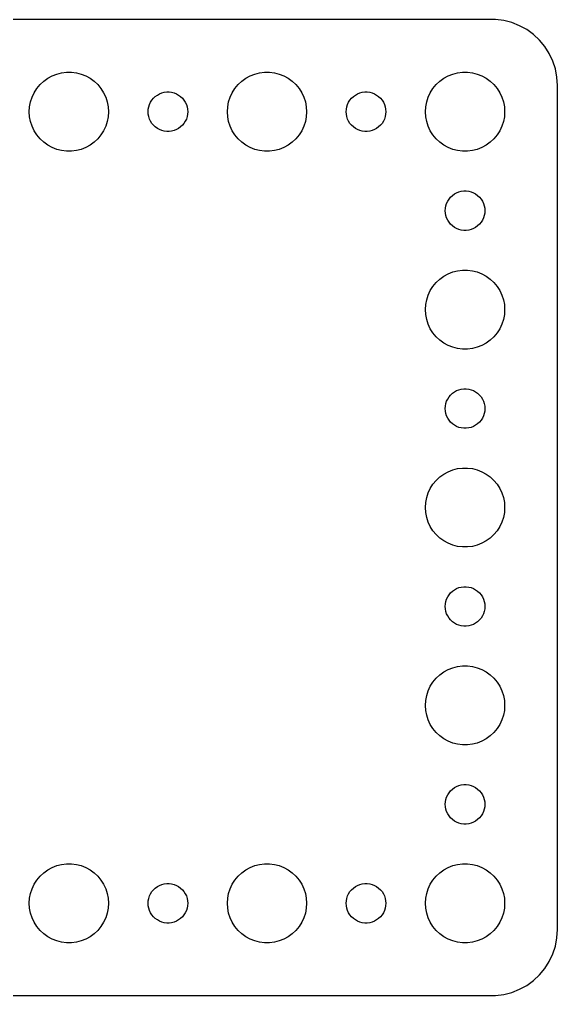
# Model space of a CAD drawing. Header units: metres. Extents: x -37 to 37, y 215 to 541.
# Drawn here: x -3.7 to 37, y 467 to 541 of the extents above; entities that cross this region are included whole.
import ezdxf

# ---------------------------------------------------------------- set-up
doc = ezdxf.new("R2010")
doc.units = ezdxf.units.M

msp = doc.modelspace()

# ---------------------------------------------------------------- linework, layer by layer
for p, q in [((32.3139, 540.99), (-32.3139, 540.99)), ((32.9369, 540.911), (32.3139, 540.99)), ((33.5451, 540.755), (32.9369, 540.911)), ((34.1289, 540.524), (33.5451, 540.755)), ((34.6791, 540.222), (34.1289, 540.524)), ((35.1871, 539.853), (34.6791, 540.222)), ((35.6448, 539.423), (35.1871, 539.853)), ((36.0451, 538.939), (35.6448, 539.423)), ((36.3815, 538.409), (36.0451, 538.939)), ((36.6489, 537.841), (36.3815, 538.409)), ((36.8429, 537.243), (36.6489, 537.841)), ((36.9606, 536.627), (36.8429, 537.243)), ((-1.91226, 536.312), (-1.60747, 536.533)), ((-1.60747, 536.533), (-1.27733, 536.714)), ((-1.27733, 536.714), (-0.92705, 536.853)), ((-0.92705, 536.853), (-0.56213, 536.947)), ((-0.56213, 536.947), (-0.18837, 536.994)), ((-0.18837, 536.994), (0.18837, 536.994)), ((0.18837, 536.994), (0.56213, 536.947)), ((0.56213, 536.947), (0.92705, 536.853)), ((0.92705, 536.853), (1.27733, 536.714)), ((1.27733, 536.714), (1.60747, 536.533)), ((1.60747, 536.533), (1.91226, 536.312)), ((13.0877, 536.312), (13.3925, 536.533)), ((13.3925, 536.533), (13.7227, 536.714)), ((13.7227, 536.714), (14.0729, 536.853)), ((14.0729, 536.853), (14.4379, 536.947)), ((14.4379, 536.947), (14.8116, 536.994)), ((14.8116, 536.994), (15.1884, 536.994)), ((15.1884, 536.994), (15.5621, 536.947)), ((15.5621, 536.947), (15.927, 536.853)), ((15.927, 536.853), (16.2773, 536.714)), ((16.2773, 536.714), (16.6075, 536.533)), ((16.6075, 536.533), (16.9123, 536.312)), ((28.0877, 536.312), (28.3925, 536.533)), ((28.3925, 536.533), (28.7227, 536.714)), ((28.7227, 536.714), (29.0729, 536.853)), ((29.0729, 536.853), (29.4379, 536.947)), ((29.4379, 536.947), (29.8116, 536.994)), ((29.8116, 536.994), (30.1884, 536.994)), ((30.1884, 536.994), (30.5621, 536.947)), ((30.5621, 536.947), (30.927, 536.853)), ((30.927, 536.853), (31.2773, 536.714)), ((31.2773, 536.714), (31.6075, 536.533)), ((31.6075, 536.533), (31.9123, 536.312)), ((37, 536), (36.9606, 536.627)), ((-2.62891, 535.445), (-2.42705, 535.763)), ((-2.42705, 535.763), (-2.1869, 536.054)), ((-2.1869, 536.054), (-1.91226, 536.312)), ((1.91226, 536.312), (2.1869, 536.054)), ((2.1869, 536.054), (2.42705, 535.763)), ((2.42705, 535.763), (2.62891, 535.445)), ((12.3711, 535.445), (12.5729, 535.763)), ((12.5729, 535.763), (12.8131, 536.054)), ((12.8131, 536.054), (13.0877, 536.312)), ((16.9123, 536.312), (17.1869, 536.054)), ((17.1869, 536.054), (17.427, 535.763)), ((17.427, 535.763), (17.6289, 535.445)), ((27.3711, 535.445), (27.5729, 535.763)), ((27.5729, 535.763), (27.8131, 536.054)), ((27.8131, 536.054), (28.0877, 536.312)), ((31.9123, 536.312), (32.1869, 536.054)), ((32.1869, 536.054), (32.427, 535.763)), ((32.427, 535.763), (32.6289, 535.445)), ((37, 472), (37, 536)), ((-2.90575, 534.746), (-2.78932, 535.104)), ((-2.78932, 535.104), (-2.62891, 535.445)), ((2.62891, 535.445), (2.78932, 535.104)), ((2.78932, 535.104), (2.90575, 534.746)), ((6.18553, 534.723), (6.28647, 534.882)), ((6.28647, 534.882), (6.40654, 535.027)), ((6.40654, 535.027), (6.54385, 535.156)), ((6.54385, 535.156), (6.69626, 535.266)), ((6.69626, 535.266), (6.86133, 535.357)), ((6.86133, 535.357), (7.03647, 535.427)), ((7.03647, 535.427), (7.21892, 535.473)), ((7.21892, 535.473), (7.40581, 535.497)), ((7.40581, 535.497), (7.59418, 535.497)), ((7.59418, 535.497), (7.78107, 535.473)), ((7.78107, 535.473), (7.96352, 535.427)), ((7.96352, 535.427), (8.13866, 535.357)), ((8.13866, 535.357), (8.30373, 535.266)), ((8.30373, 535.266), (8.45613, 535.156)), ((8.45613, 535.156), (8.59344, 535.027)), ((8.59344, 535.027), (8.71352, 534.882)), ((8.71352, 534.882), (8.81445, 534.723)), ((12.0942, 534.746), (12.2107, 535.104)), ((12.2107, 535.104), (12.3711, 535.445)), ((17.6289, 535.445), (17.7893, 535.104)), ((17.7893, 535.104), (17.9057, 534.746)), ((21.1855, 534.723), (21.2865, 534.882)), ((21.2865, 534.882), (21.4065, 535.027)), ((21.4065, 535.027), (21.5439, 535.156)), ((21.5439, 535.156), (21.6963, 535.266)), ((21.6963, 535.266), (21.8613, 535.357)), ((21.8613, 535.357), (22.0365, 535.427)), ((22.0365, 535.427), (22.2189, 535.473)), ((22.2189, 535.473), (22.4058, 535.497)), ((22.4058, 535.497), (22.5942, 535.497)), ((22.5942, 535.497), (22.7811, 535.473)), ((22.7811, 535.473), (22.9635, 535.427)), ((22.9635, 535.427), (23.1387, 535.357)), ((23.1387, 535.357), (23.3037, 535.266)), ((23.3037, 535.266), (23.4561, 535.156)), ((23.4561, 535.156), (23.5934, 535.027)), ((23.5934, 535.027), (23.7135, 534.882)), ((23.7135, 534.882), (23.8145, 534.723)), ((27.0942, 534.746), (27.2107, 535.104)), ((27.2107, 535.104), (27.3711, 535.445)), ((32.6289, 535.445), (32.7893, 535.104)), ((32.7893, 535.104), (32.9057, 534.746)), ((-3, 534), (-2.97633, 534.376)), ((-2.97633, 534.376), (-2.90575, 534.746)), ((2.90575, 534.746), (2.97633, 534.376)), ((2.97633, 534.376), (3, 534)), ((6, 534), (6.01183, 534.188)), ((6.01183, 534.188), (6.04712, 534.373)), ((6.04712, 534.373), (6.10533, 534.552)), ((6.10533, 534.552), (6.18553, 534.723)), ((8.81445, 534.723), (8.89465, 534.552)), ((8.89465, 534.552), (8.95287, 534.373)), ((8.95287, 534.373), (8.98816, 534.188)), ((8.98816, 534.188), (9, 534)), ((12, 534), (12.0237, 534.376)), ((12.0237, 534.376), (12.0942, 534.746)), ((17.9057, 534.746), (17.9763, 534.376)), ((17.9763, 534.376), (18, 534)), ((21, 534), (21.0118, 534.188)), ((21.0118, 534.188), (21.0471, 534.373)), ((21.0471, 534.373), (21.1053, 534.552)), ((21.1053, 534.552), (21.1855, 534.723)), ((23.8145, 534.723), (23.8947, 534.552)), ((23.8947, 534.552), (23.9529, 534.373)), ((23.9529, 534.373), (23.9882, 534.188)), ((23.9882, 534.188), (24, 534)), ((27, 534), (27.0237, 534.376)), ((27.0237, 534.376), (27.0942, 534.746)), ((32.9057, 534.746), (32.9763, 534.376)), ((32.9763, 534.376), (33, 534)), ((-2.97633, 533.624), (-3, 534)), ((-2.90575, 533.254), (-2.97633, 533.624)), ((2.97633, 533.624), (2.90575, 533.254)), ((3, 534), (2.97633, 533.624)), ((6.01183, 533.812), (6, 534)), ((6.04712, 533.627), (6.01183, 533.812)), ((6.10533, 533.448), (6.04712, 533.627)), ((6.18553, 533.277), (6.10533, 533.448)), ((8.89465, 533.448), (8.81445, 533.277)), ((8.95287, 533.627), (8.89465, 533.448)), ((8.98816, 533.812), (8.95287, 533.627)), ((9, 534), (8.98816, 533.812)), ((12.0237, 533.624), (12, 534)), ((12.0942, 533.254), (12.0237, 533.624)), ((17.9763, 533.624), (17.9057, 533.254)), ((18, 534), (17.9763, 533.624)), ((21.0118, 533.812), (21, 534)), ((21.0471, 533.627), (21.0118, 533.812)), ((21.1053, 533.448), (21.0471, 533.627)), ((21.1855, 533.277), (21.1053, 533.448)), ((23.8947, 533.448), (23.8145, 533.277)), ((23.9529, 533.627), (23.8947, 533.448)), ((23.9882, 533.812), (23.9529, 533.627)), ((24, 534), (23.9882, 533.812)), ((27.0237, 533.624), (27, 534)), ((27.0942, 533.254), (27.0237, 533.624)), ((32.9763, 533.624), (32.9057, 533.254)), ((33, 534), (32.9763, 533.624)), ((-2.78932, 532.896), (-2.90575, 533.254)), ((-2.62891, 532.555), (-2.78932, 532.896)), ((2.78932, 532.896), (2.62891, 532.555)), ((2.90575, 533.254), (2.78932, 532.896)), ((6.28647, 533.118), (6.18553, 533.277)), ((6.40654, 532.973), (6.28647, 533.118)), ((6.54385, 532.844), (6.40654, 532.973)), ((6.69626, 532.734), (6.54385, 532.844)), ((6.86133, 532.643), (6.69626, 532.734)), ((8.30373, 532.734), (8.13866, 532.643)), ((8.45613, 532.844), (8.30373, 532.734)), ((8.59344, 532.973), (8.45613, 532.844)), ((8.71352, 533.118), (8.59344, 532.973)), ((8.81445, 533.277), (8.71352, 533.118)), ((12.2107, 532.896), (12.0942, 533.254)), ((12.3711, 532.555), (12.2107, 532.896)), ((17.7893, 532.896), (17.6289, 532.555)), ((17.9057, 533.254), (17.7893, 532.896)), ((21.2865, 533.118), (21.1855, 533.277)), ((21.4065, 532.973), (21.2865, 533.118)), ((21.5439, 532.844), (21.4065, 532.973)), ((21.6963, 532.734), (21.5439, 532.844)), ((21.8613, 532.643), (21.6963, 532.734)), ((23.3037, 532.734), (23.1387, 532.643)), ((23.4561, 532.844), (23.3037, 532.734)), ((23.5934, 532.973), (23.4561, 532.844)), ((23.7135, 533.118), (23.5934, 532.973)), ((23.8145, 533.277), (23.7135, 533.118)), ((27.2107, 532.896), (27.0942, 533.254)), ((27.3711, 532.555), (27.2107, 532.896)), ((32.7893, 532.896), (32.6289, 532.555)), ((32.9057, 533.254), (32.7893, 532.896)), ((-2.42705, 532.237), (-2.62891, 532.555)), ((-2.1869, 531.946), (-2.42705, 532.237)), ((-1.91226, 531.688), (-2.1869, 531.946)), ((2.1869, 531.946), (1.91226, 531.688)), ((2.42705, 532.237), (2.1869, 531.946)), ((2.62891, 532.555), (2.42705, 532.237)), ((7.03647, 532.573), (6.86133, 532.643)), ((7.21892, 532.527), (7.03647, 532.573)), ((7.40581, 532.503), (7.21892, 532.527)), ((7.59418, 532.503), (7.40581, 532.503)), ((7.78107, 532.527), (7.59418, 532.503)), ((7.96352, 532.573), (7.78107, 532.527)), ((8.13866, 532.643), (7.96352, 532.573)), ((12.5729, 532.237), (12.3711, 532.555)), ((12.8131, 531.946), (12.5729, 532.237)), ((13.0877, 531.688), (12.8131, 531.946)), ((17.1869, 531.946), (16.9123, 531.688)), ((17.427, 532.237), (17.1869, 531.946)), ((17.6289, 532.555), (17.427, 532.237)), ((22.0365, 532.573), (21.8613, 532.643)), ((22.2189, 532.527), (22.0365, 532.573)), ((22.4058, 532.503), (22.2189, 532.527)), ((22.5942, 532.503), (22.4058, 532.503)), ((22.7811, 532.527), (22.5942, 532.503)), ((22.9635, 532.573), (22.7811, 532.527)), ((23.1387, 532.643), (22.9635, 532.573)), ((27.5729, 532.237), (27.3711, 532.555)), ((27.8131, 531.946), (27.5729, 532.237)), ((28.0877, 531.688), (27.8131, 531.946)), ((32.1869, 531.946), (31.9123, 531.688)), ((32.427, 532.237), (32.1869, 531.946)), ((32.6289, 532.555), (32.427, 532.237)), ((-1.60747, 531.467), (-1.91226, 531.688)), ((-1.27733, 531.286), (-1.60747, 531.467)), ((-0.92705, 531.147), (-1.27733, 531.286)), ((1.27733, 531.286), (0.92705, 531.147)), ((1.60747, 531.467), (1.27733, 531.286)), ((1.91226, 531.688), (1.60747, 531.467)), ((13.3925, 531.467), (13.0877, 531.688)), ((13.7227, 531.286), (13.3925, 531.467)), ((14.0729, 531.147), (13.7227, 531.286)), ((16.2773, 531.286), (15.927, 531.147)), ((16.6075, 531.467), (16.2773, 531.286)), ((16.9123, 531.688), (16.6075, 531.467)), ((28.3925, 531.467), (28.0877, 531.688)), ((28.7227, 531.286), (28.3925, 531.467)), ((29.0729, 531.147), (28.7227, 531.286)), ((31.2773, 531.286), (30.927, 531.147)), ((31.6075, 531.467), (31.2773, 531.286)), ((31.9123, 531.688), (31.6075, 531.467)), ((-0.56213, 531.053), (-0.92705, 531.147)), ((-0.18837, 531.006), (-0.56213, 531.053)), ((0.18837, 531.006), (-0.18837, 531.006)), ((0.56213, 531.053), (0.18837, 531.006)), ((0.92705, 531.147), (0.56213, 531.053)), ((14.4379, 531.053), (14.0729, 531.147)), ((14.8116, 531.006), (14.4379, 531.053)), ((15.1884, 531.006), (14.8116, 531.006)), ((15.5621, 531.053), (15.1884, 531.006)), ((15.927, 531.147), (15.5621, 531.053)), ((29.4379, 531.053), (29.0729, 531.147)), ((29.8116, 531.006), (29.4379, 531.053)), ((30.1884, 531.006), (29.8116, 531.006)), ((30.5621, 531.053), (30.1884, 531.006)), ((30.927, 531.147), (30.5621, 531.053)), ((28.7865, 527.382), (28.9065, 527.527)), ((28.9065, 527.527), (29.0439, 527.656)), ((29.0439, 527.656), (29.1963, 527.766)), ((29.1963, 527.766), (29.3613, 527.857)), ((29.3613, 527.857), (29.5365, 527.927)), ((29.5365, 527.927), (29.7189, 527.973)), ((29.7189, 527.973), (29.9058, 527.997)), ((29.9058, 527.997), (30.0942, 527.997)), ((30.0942, 527.997), (30.2811, 527.973)), ((30.2811, 527.973), (30.4635, 527.927)), ((30.4635, 527.927), (30.6387, 527.857)), ((30.6387, 527.857), (30.8037, 527.766)), ((30.8037, 527.766), (30.9561, 527.656)), ((30.9561, 527.656), (31.0934, 527.527)), ((31.0934, 527.527), (31.2135, 527.382)), ((28.5118, 526.688), (28.5471, 526.873)), ((28.5471, 526.873), (28.6053, 527.052)), ((28.6053, 527.052), (28.6855, 527.223)), ((28.6855, 527.223), (28.7865, 527.382)), ((31.2135, 527.382), (31.3145, 527.223)), ((31.3145, 527.223), (31.3947, 527.052)), ((31.3947, 527.052), (31.4529, 526.873)), ((31.4529, 526.873), (31.4882, 526.688)), ((28.5, 526.5), (28.5118, 526.688)), ((28.5118, 526.312), (28.5, 526.5)), ((28.5471, 526.127), (28.5118, 526.312)), ((28.6053, 525.948), (28.5471, 526.127)), ((31.4529, 526.127), (31.3947, 525.948)), ((31.4882, 526.312), (31.4529, 526.127)), ((31.4882, 526.688), (31.5, 526.5)), ((31.5, 526.5), (31.4882, 526.312)), ((28.6855, 525.777), (28.6053, 525.948)), ((28.7865, 525.618), (28.6855, 525.777)), ((28.9065, 525.473), (28.7865, 525.618)), ((29.0439, 525.344), (28.9065, 525.473)), ((29.1963, 525.234), (29.0439, 525.344)), ((30.9561, 525.344), (30.8037, 525.234)), ((31.0934, 525.473), (30.9561, 525.344)), ((31.2135, 525.618), (31.0934, 525.473)), ((31.3145, 525.777), (31.2135, 525.618)), ((31.3947, 525.948), (31.3145, 525.777)), ((29.3613, 525.143), (29.1963, 525.234)), ((29.5365, 525.073), (29.3613, 525.143)), ((29.7189, 525.027), (29.5365, 525.073)), ((29.9058, 525.003), (29.7189, 525.027)), ((30.0942, 525.003), (29.9058, 525.003)), ((30.2811, 525.027), (30.0942, 525.003)), ((30.4635, 525.073), (30.2811, 525.027)), ((30.6387, 525.143), (30.4635, 525.073)), ((30.8037, 525.234), (30.6387, 525.143)), ((28.3925, 521.533), (28.7227, 521.714)), ((28.7227, 521.714), (29.0729, 521.853)), ((29.0729, 521.853), (29.4379, 521.947)), ((29.4379, 521.947), (29.8116, 521.994)), ((29.8116, 521.994), (30.1884, 521.994)), ((30.1884, 521.994), (30.5621, 521.947)), ((30.5621, 521.947), (30.927, 521.853)), ((30.927, 521.853), (31.2773, 521.714)), ((31.2773, 521.714), (31.6075, 521.533)), ((27.5729, 520.763), (27.8131, 521.054)), ((27.8131, 521.054), (28.0877, 521.312)), ((28.0877, 521.312), (28.3925, 521.533)), ((31.6075, 521.533), (31.9123, 521.312)), ((31.9123, 521.312), (32.1869, 521.054)), ((32.1869, 521.054), (32.427, 520.763)), ((27.0942, 519.746), (27.2107, 520.104)), ((27.2107, 520.104), (27.3711, 520.445)), ((27.3711, 520.445), (27.5729, 520.763)), ((32.427, 520.763), (32.6289, 520.445)), ((32.6289, 520.445), (32.7893, 520.104)), ((32.7893, 520.104), (32.9057, 519.746)), ((27, 519), (27.0237, 519.376)), ((27.0237, 519.376), (27.0942, 519.746)), ((32.9057, 519.746), (32.9763, 519.376)), ((32.9763, 519.376), (33, 519)), ((27.0237, 518.624), (27, 519)), ((27.0942, 518.254), (27.0237, 518.624)), ((32.9763, 518.624), (32.9057, 518.254)), ((33, 519), (32.9763, 518.624)), ((27.2107, 517.896), (27.0942, 518.254)), ((27.3711, 517.555), (27.2107, 517.896)), ((32.7893, 517.896), (32.6289, 517.555)), ((32.9057, 518.254), (32.7893, 517.896)), ((27.5729, 517.237), (27.3711, 517.555)), ((27.8131, 516.946), (27.5729, 517.237)), ((32.427, 517.237), (32.1869, 516.946)), ((32.6289, 517.555), (32.427, 517.237)), ((28.0877, 516.688), (27.8131, 516.946)), ((28.3925, 516.467), (28.0877, 516.688)), ((28.7227, 516.286), (28.3925, 516.467)), ((31.6075, 516.467), (31.2773, 516.286)), ((31.9123, 516.688), (31.6075, 516.467)), ((32.1869, 516.946), (31.9123, 516.688)), ((29.0729, 516.147), (28.7227, 516.286)), ((29.4379, 516.053), (29.0729, 516.147)), ((29.8116, 516.006), (29.4379, 516.053)), ((30.1884, 516.006), (29.8116, 516.006)), ((30.5621, 516.053), (30.1884, 516.006)), ((30.927, 516.147), (30.5621, 516.053)), ((31.2773, 516.286), (30.927, 516.147)), ((29.0439, 512.656), (29.1963, 512.766)), ((29.1963, 512.766), (29.3613, 512.857)), ((29.3613, 512.857), (29.5365, 512.927)), ((29.5365, 512.927), (29.7189, 512.973)), ((29.7189, 512.973), (29.9058, 512.997)), ((29.9058, 512.997), (30.0942, 512.997)), ((30.0942, 512.997), (30.2811, 512.973)), ((30.2811, 512.973), (30.4635, 512.927)), ((30.4635, 512.927), (30.6387, 512.857)), ((30.6387, 512.857), (30.8037, 512.766)), ((30.8037, 512.766), (30.9561, 512.656)), ((28.5471, 511.873), (28.6053, 512.052)), ((28.6053, 512.052), (28.6855, 512.223)), ((28.6855, 512.223), (28.7865, 512.382)), ((28.7865, 512.382), (28.9065, 512.527)), ((28.9065, 512.527), (29.0439, 512.656)), ((30.9561, 512.656), (31.0934, 512.527)), ((31.0934, 512.527), (31.2135, 512.382)), ((31.2135, 512.382), (31.3145, 512.223)), ((31.3145, 512.223), (31.3947, 512.052)), ((31.3947, 512.052), (31.4529, 511.873)), ((28.5, 511.5), (28.5118, 511.688)), ((28.5118, 511.312), (28.5, 511.5)), ((28.5118, 511.688), (28.5471, 511.873)), ((28.5471, 511.127), (28.5118, 511.312)), ((31.4529, 511.873), (31.4882, 511.688)), ((31.4882, 511.312), (31.4529, 511.127)), ((31.4882, 511.688), (31.5, 511.5)), ((31.5, 511.5), (31.4882, 511.312)), ((28.6053, 510.948), (28.5471, 511.127)), ((28.6855, 510.777), (28.6053, 510.948)), ((28.7865, 510.618), (28.6855, 510.777)), ((28.9065, 510.473), (28.7865, 510.618)), ((29.0439, 510.344), (28.9065, 510.473)), ((31.0934, 510.473), (30.9561, 510.344)), ((31.2135, 510.618), (31.0934, 510.473)), ((31.3145, 510.777), (31.2135, 510.618)), ((31.3947, 510.948), (31.3145, 510.777)), ((31.4529, 511.127), (31.3947, 510.948)), ((29.1963, 510.234), (29.0439, 510.344)), ((29.3613, 510.143), (29.1963, 510.234)), ((29.5365, 510.073), (29.3613, 510.143)), ((29.7189, 510.027), (29.5365, 510.073)), ((29.9058, 510.003), (29.7189, 510.027)), ((30.0942, 510.003), (29.9058, 510.003)), ((30.2811, 510.027), (30.0942, 510.003)), ((30.4635, 510.073), (30.2811, 510.027)), ((30.6387, 510.143), (30.4635, 510.073)), ((30.8037, 510.234), (30.6387, 510.143)), ((30.9561, 510.344), (30.8037, 510.234)), ((28.7227, 506.714), (29.0729, 506.853)), ((29.0729, 506.853), (29.4379, 506.947)), ((29.4379, 506.947), (29.8116, 506.994)), ((29.8116, 506.994), (30.1884, 506.994)), ((30.1884, 506.994), (30.5621, 506.947)), ((30.5621, 506.947), (30.927, 506.853)), ((30.927, 506.853), (31.2773, 506.714)), ((27.5729, 505.763), (27.8131, 506.054)), ((27.8131, 506.054), (28.0877, 506.312)), ((28.0877, 506.312), (28.3925, 506.533)), ((28.3925, 506.533), (28.7227, 506.714)), ((31.2773, 506.714), (31.6075, 506.533)), ((31.6075, 506.533), (31.9123, 506.312)), ((31.9123, 506.312), (32.1869, 506.054)), ((32.1869, 506.054), (32.427, 505.763)), ((27.2107, 505.104), (27.3711, 505.445)), ((27.3711, 505.445), (27.5729, 505.763)), ((32.427, 505.763), (32.6289, 505.445)), ((32.6289, 505.445), (32.7893, 505.104)), ((27.0237, 504.376), (27.0942, 504.746)), ((27.0942, 504.746), (27.2107, 505.104)), ((32.7893, 505.104), (32.9057, 504.746)), ((32.9057, 504.746), (32.9763, 504.376)), ((27, 504), (27.0237, 504.376)), ((27.0237, 503.624), (27, 504)), ((32.9763, 504.376), (33, 504)), ((33, 504), (32.9763, 503.624)), ((27.0942, 503.254), (27.0237, 503.624)), ((27.2107, 502.896), (27.0942, 503.254)), ((32.9057, 503.254), (32.7893, 502.896)), ((32.9763, 503.624), (32.9057, 503.254)), ((27.3711, 502.555), (27.2107, 502.896)), ((27.5729, 502.237), (27.3711, 502.555)), ((32.6289, 502.555), (32.427, 502.237)), ((32.7893, 502.896), (32.6289, 502.555)), ((27.8131, 501.946), (27.5729, 502.237)), ((28.0877, 501.688), (27.8131, 501.946)), ((28.3925, 501.467), (28.0877, 501.688)), ((31.9123, 501.688), (31.6075, 501.467)), ((32.1869, 501.946), (31.9123, 501.688)), ((32.427, 502.237), (32.1869, 501.946)), ((28.7227, 501.286), (28.3925, 501.467)), ((29.0729, 501.147), (28.7227, 501.286)), ((29.4379, 501.053), (29.0729, 501.147)), ((29.8116, 501.006), (29.4379, 501.053)), ((30.1884, 501.006), (29.8116, 501.006)), ((30.5621, 501.053), (30.1884, 501.006)), ((30.927, 501.147), (30.5621, 501.053)), ((31.2773, 501.286), (30.927, 501.147)), ((31.6075, 501.467), (31.2773, 501.286)), ((29.3613, 497.857), (29.5365, 497.927)), ((29.5365, 497.927), (29.7189, 497.973)), ((29.7189, 497.973), (29.9058, 497.997)), ((29.9058, 497.997), (30.0942, 497.997)), ((30.0942, 497.997), (30.2811, 497.973)), ((30.2811, 497.973), (30.4635, 497.927)), ((30.4635, 497.927), (30.6387, 497.857)), ((28.6053, 497.052), (28.6855, 497.223)), ((28.6855, 497.223), (28.7865, 497.382)), ((28.7865, 497.382), (28.9065, 497.527)), ((28.9065, 497.527), (29.0439, 497.656)), ((29.0439, 497.656), (29.1963, 497.766)), ((29.1963, 497.766), (29.3613, 497.857)), ((30.6387, 497.857), (30.8037, 497.766)), ((30.8037, 497.766), (30.9561, 497.656)), ((30.9561, 497.656), (31.0934, 497.527)), ((31.0934, 497.527), (31.2135, 497.382)), ((31.2135, 497.382), (31.3145, 497.223)), ((31.3145, 497.223), (31.3947, 497.052)), ((28.5, 496.5), (28.5118, 496.688)), ((28.5118, 496.312), (28.5, 496.5)), ((28.5118, 496.688), (28.5471, 496.873)), ((28.5471, 496.873), (28.6053, 497.052)), ((31.3947, 497.052), (31.4529, 496.873)), ((31.4529, 496.873), (31.4882, 496.688)), ((31.4882, 496.688), (31.5, 496.5)), ((31.5, 496.5), (31.4882, 496.312)), ((28.5471, 496.127), (28.5118, 496.312)), ((28.6053, 495.948), (28.5471, 496.127)), ((28.6855, 495.777), (28.6053, 495.948)), ((28.7865, 495.618), (28.6855, 495.777)), ((31.3145, 495.777), (31.2135, 495.618)), ((31.3947, 495.948), (31.3145, 495.777)), ((31.4529, 496.127), (31.3947, 495.948)), ((31.4882, 496.312), (31.4529, 496.127)), ((28.9065, 495.473), (28.7865, 495.618)), ((29.0439, 495.344), (28.9065, 495.473)), ((29.1963, 495.234), (29.0439, 495.344)), ((29.3613, 495.143), (29.1963, 495.234)), ((29.5365, 495.073), (29.3613, 495.143)), ((29.7189, 495.027), (29.5365, 495.073)), ((29.9058, 495.003), (29.7189, 495.027)), ((30.0942, 495.003), (29.9058, 495.003)), ((30.2811, 495.027), (30.0942, 495.003)), ((30.4635, 495.073), (30.2811, 495.027)), ((30.6387, 495.143), (30.4635, 495.073)), ((30.8037, 495.234), (30.6387, 495.143)), ((30.9561, 495.344), (30.8037, 495.234)), ((31.0934, 495.473), (30.9561, 495.344)), ((31.2135, 495.618), (31.0934, 495.473)), ((29.4379, 491.947), (29.8116, 491.994)), ((29.8116, 491.994), (30.1884, 491.994)), ((30.1884, 491.994), (30.5621, 491.947)), ((27.8131, 491.054), (28.0877, 491.312)), ((28.0877, 491.312), (28.3925, 491.533)), ((28.3925, 491.533), (28.7227, 491.714)), ((28.7227, 491.714), (29.0729, 491.853)), ((29.0729, 491.853), (29.4379, 491.947)), ((30.5621, 491.947), (30.927, 491.853)), ((30.927, 491.853), (31.2773, 491.714)), ((31.2773, 491.714), (31.6075, 491.533)), ((31.6075, 491.533), (31.9123, 491.312)), ((31.9123, 491.312), (32.1869, 491.054)), ((27.3711, 490.445), (27.5729, 490.763)), ((27.5729, 490.763), (27.8131, 491.054)), ((32.1869, 491.054), (32.427, 490.763)), ((32.427, 490.763), (32.6289, 490.445)), ((27.0942, 489.746), (27.2107, 490.104)), ((27.2107, 490.104), (27.3711, 490.445)), ((32.6289, 490.445), (32.7893, 490.104)), ((32.7893, 490.104), (32.9057, 489.746)), ((27, 489), (27.0237, 489.376)), ((27.0237, 489.376), (27.0942, 489.746)), ((32.9057, 489.746), (32.9763, 489.376)), ((32.9763, 489.376), (33, 489)), ((27.0237, 488.624), (27, 489)), ((27.0942, 488.254), (27.0237, 488.624)), ((32.9763, 488.624), (32.9057, 488.254)), ((33, 489), (32.9763, 488.624)), ((27.2107, 487.896), (27.0942, 488.254)), ((27.3711, 487.555), (27.2107, 487.896)), ((27.5729, 487.237), (27.3711, 487.555)), ((32.6289, 487.555), (32.427, 487.237)), ((32.7893, 487.896), (32.6289, 487.555)), ((32.9057, 488.254), (32.7893, 487.896)), ((27.8131, 486.946), (27.5729, 487.237)), ((28.0877, 486.688), (27.8131, 486.946)), ((32.1869, 486.946), (31.9123, 486.688)), ((32.427, 487.237), (32.1869, 486.946)), ((28.3925, 486.467), (28.0877, 486.688)), ((28.7227, 486.286), (28.3925, 486.467)), ((29.0729, 486.147), (28.7227, 486.286)), ((29.4379, 486.053), (29.0729, 486.147)), ((29.8116, 486.006), (29.4379, 486.053)), ((30.5621, 486.053), (30.1884, 486.006)), ((30.927, 486.147), (30.5621, 486.053)), ((31.2773, 486.286), (30.927, 486.147)), ((31.6075, 486.467), (31.2773, 486.286)), ((31.9123, 486.688), (31.6075, 486.467)), ((30.1884, 486.006), (29.8116, 486.006)), ((28.6855, 482.223), (28.7865, 482.382)), ((28.7865, 482.382), (28.9065, 482.527)), ((28.9065, 482.527), (29.0439, 482.656)), ((29.0439, 482.656), (29.1963, 482.766)), ((29.1963, 482.766), (29.3613, 482.857)), ((29.3613, 482.857), (29.5365, 482.927)), ((29.5365, 482.927), (29.7189, 482.973)), ((29.7189, 482.973), (29.9058, 482.997)), ((29.9058, 482.997), (30.0942, 482.997)), ((30.0942, 482.997), (30.2811, 482.973)), ((30.2811, 482.973), (30.4635, 482.927)), ((30.4635, 482.927), (30.6387, 482.857)), ((30.6387, 482.857), (30.8037, 482.766)), ((30.8037, 482.766), (30.9561, 482.656)), ((30.9561, 482.656), (31.0934, 482.527)), ((31.0934, 482.527), (31.2135, 482.382)), ((31.2135, 482.382), (31.3145, 482.223)), ((28.5, 481.5), (28.5118, 481.688)), ((28.5118, 481.688), (28.5471, 481.873)), ((28.5471, 481.873), (28.6053, 482.052)), ((28.6053, 482.052), (28.6855, 482.223)), ((31.3145, 482.223), (31.3947, 482.052)), ((31.3947, 482.052), (31.4529, 481.873)), ((31.4529, 481.873), (31.4882, 481.688)), ((31.4882, 481.688), (31.5, 481.5)), ((28.5118, 481.312), (28.5, 481.5)), ((28.5471, 481.127), (28.5118, 481.312)), ((28.6053, 480.948), (28.5471, 481.127)), ((28.6855, 480.777), (28.6053, 480.948)), ((31.3947, 480.948), (31.3145, 480.777)), ((31.4529, 481.127), (31.3947, 480.948)), ((31.4882, 481.312), (31.4529, 481.127)), ((31.5, 481.5), (31.4882, 481.312)), ((28.7865, 480.618), (28.6855, 480.777)), ((28.9065, 480.473), (28.7865, 480.618)), ((29.0439, 480.344), (28.9065, 480.473)), ((29.1963, 480.234), (29.0439, 480.344)), ((29.3613, 480.143), (29.1963, 480.234)), ((29.5365, 480.073), (29.3613, 480.143)), ((30.6387, 480.143), (30.4635, 480.073)), ((30.8037, 480.234), (30.6387, 480.143)), ((30.9561, 480.344), (30.8037, 480.234)), ((31.0934, 480.473), (30.9561, 480.344)), ((31.2135, 480.618), (31.0934, 480.473)), ((31.3145, 480.777), (31.2135, 480.618)), ((29.7189, 480.027), (29.5365, 480.073)), ((29.9058, 480.003), (29.7189, 480.027)), ((30.0942, 480.003), (29.9058, 480.003)), ((30.2811, 480.027), (30.0942, 480.003)), ((30.4635, 480.073), (30.2811, 480.027)), ((-1.91226, 476.312), (-1.60747, 476.533)), ((-1.60747, 476.533), (-1.27733, 476.714)), ((-1.27733, 476.714), (-0.92705, 476.853)), ((-0.92705, 476.853), (-0.56213, 476.947)), ((-0.56213, 476.947), (-0.18837, 476.994)), ((-0.18837, 476.994), (0.18837, 476.994)), ((0.18837, 476.994), (0.56213, 476.947)), ((0.56213, 476.947), (0.92705, 476.853)), ((0.92705, 476.853), (1.27733, 476.714)), ((1.27733, 476.714), (1.60747, 476.533)), ((1.60747, 476.533), (1.91226, 476.312)), ((13.0877, 476.312), (13.3925, 476.533)), ((13.3925, 476.533), (13.7227, 476.714)), ((13.7227, 476.714), (14.0729, 476.853)), ((14.0729, 476.853), (14.4379, 476.947)), ((14.4379, 476.947), (14.8116, 476.994)), ((14.8116, 476.994), (15.1884, 476.994)), ((15.1884, 476.994), (15.5621, 476.947)), ((15.5621, 476.947), (15.927, 476.853)), ((15.927, 476.853), (16.2773, 476.714)), ((16.2773, 476.714), (16.6075, 476.533)), ((16.6075, 476.533), (16.9123, 476.312)), ((28.0877, 476.312), (28.3925, 476.533)), ((28.3925, 476.533), (28.7227, 476.714)), ((28.7227, 476.714), (29.0729, 476.853)), ((29.0729, 476.853), (29.4379, 476.947)), ((29.4379, 476.947), (29.8116, 476.994)), ((29.8116, 476.994), (30.1884, 476.994)), ((30.1884, 476.994), (30.5621, 476.947)), ((30.5621, 476.947), (30.927, 476.853)), ((30.927, 476.853), (31.2773, 476.714)), ((31.2773, 476.714), (31.6075, 476.533)), ((31.6075, 476.533), (31.9123, 476.312)), ((-2.62891, 475.445), (-2.42705, 475.763)), ((-2.42705, 475.763), (-2.1869, 476.054)), ((-2.1869, 476.054), (-1.91226, 476.312)), ((1.91226, 476.312), (2.1869, 476.054)), ((2.1869, 476.054), (2.42705, 475.763)), ((2.42705, 475.763), (2.62891, 475.445)), ((12.3711, 475.445), (12.5729, 475.763)), ((12.5729, 475.763), (12.8131, 476.054)), ((12.8131, 476.054), (13.0877, 476.312)), ((16.9123, 476.312), (17.1869, 476.054)), ((17.1869, 476.054), (17.427, 475.763)), ((17.427, 475.763), (17.6289, 475.445)), ((27.3711, 475.445), (27.5729, 475.763)), ((27.5729, 475.763), (27.8131, 476.054)), ((27.8131, 476.054), (28.0877, 476.312)), ((31.9123, 476.312), (32.1869, 476.054)), ((32.1869, 476.054), (32.427, 475.763)), ((32.427, 475.763), (32.6289, 475.445)), ((-2.90575, 474.746), (-2.78932, 475.104)), ((-2.78932, 475.104), (-2.62891, 475.445)), ((2.62891, 475.445), (2.78932, 475.104)), ((2.78932, 475.104), (2.90575, 474.746)), ((6.28647, 474.882), (6.40654, 475.027)), ((6.40654, 475.027), (6.54385, 475.156)), ((6.54385, 475.156), (6.69626, 475.266)), ((6.69626, 475.266), (6.86133, 475.357)), ((6.86133, 475.357), (7.03647, 475.427)), ((7.03647, 475.427), (7.21892, 475.473)), ((7.21892, 475.473), (7.40581, 475.497)), ((7.40581, 475.497), (7.59418, 475.497)), ((7.59418, 475.497), (7.78107, 475.473)), ((7.78107, 475.473), (7.96352, 475.427)), ((7.96352, 475.427), (8.13866, 475.357)), ((8.13866, 475.357), (8.30373, 475.266)), ((8.30373, 475.266), (8.45613, 475.156)), ((8.45613, 475.156), (8.59344, 475.027)), ((8.59344, 475.027), (8.71352, 474.882)), ((12.0942, 474.746), (12.2107, 475.104)), ((12.2107, 475.104), (12.3711, 475.445)), ((17.6289, 475.445), (17.7893, 475.104)), ((17.7893, 475.104), (17.9057, 474.746)), ((21.2865, 474.882), (21.4065, 475.027)), ((21.4065, 475.027), (21.5439, 475.156)), ((21.5439, 475.156), (21.6963, 475.266)), ((21.6963, 475.266), (21.8613, 475.357)), ((21.8613, 475.357), (22.0365, 475.427)), ((22.0365, 475.427), (22.2189, 475.473)), ((22.2189, 475.473), (22.4058, 475.497)), ((22.4058, 475.497), (22.5942, 475.497)), ((22.5942, 475.497), (22.7811, 475.473)), ((22.7811, 475.473), (22.9635, 475.427)), ((22.9635, 475.427), (23.1387, 475.357)), ((23.1387, 475.357), (23.3037, 475.266)), ((23.3037, 475.266), (23.4561, 475.156)), ((23.4561, 475.156), (23.5934, 475.027)), ((23.5934, 475.027), (23.7135, 474.882)), ((27.0942, 474.746), (27.2107, 475.104)), ((27.2107, 475.104), (27.3711, 475.445)), ((32.6289, 475.445), (32.7893, 475.104)), ((32.7893, 475.104), (32.9057, 474.746)), ((-3, 474), (-2.97633, 474.376)), ((-2.97633, 474.376), (-2.90575, 474.746)), ((2.90575, 474.746), (2.97633, 474.376)), ((2.97633, 474.376), (3, 474)), ((6.01183, 474.188), (6.04712, 474.373)), ((6.04712, 474.373), (6.10533, 474.552)), ((6.10533, 474.552), (6.18553, 474.723)), ((6.18553, 474.723), (6.28647, 474.882)), ((8.71352, 474.882), (8.81445, 474.723)), ((8.81445, 474.723), (8.89465, 474.552)), ((8.89465, 474.552), (8.95287, 474.373)), ((8.95287, 474.373), (8.98816, 474.188)), ((12, 474), (12.0237, 474.376)), ((12.0237, 474.376), (12.0942, 474.746)), ((17.9057, 474.746), (17.9763, 474.376)), ((17.9763, 474.376), (18, 474)), ((21.0118, 474.188), (21.0471, 474.373)), ((21.0471, 474.373), (21.1053, 474.552)), ((21.1053, 474.552), (21.1855, 474.723)), ((21.1855, 474.723), (21.2865, 474.882)), ((23.7135, 474.882), (23.8145, 474.723)), ((23.8145, 474.723), (23.8947, 474.552)), ((23.8947, 474.552), (23.9529, 474.373)), ((23.9529, 474.373), (23.9882, 474.188)), ((27, 474), (27.0237, 474.376)), ((27.0237, 474.376), (27.0942, 474.746)), ((32.9057, 474.746), (32.9763, 474.376)), ((32.9763, 474.376), (33, 474)), ((-2.97633, 473.624), (-3, 474)), ((-2.90575, 473.254), (-2.97633, 473.624)), ((2.97633, 473.624), (2.90575, 473.254)), ((3, 474), (2.97633, 473.624)), ((6, 474), (6.01183, 474.188)), ((6.01183, 473.812), (6, 474)), ((6.04712, 473.627), (6.01183, 473.812)), ((6.10533, 473.448), (6.04712, 473.627)), ((8.95287, 473.627), (8.89465, 473.448)), ((8.98816, 473.812), (8.95287, 473.627)), ((8.98816, 474.188), (9, 474)), ((9, 474), (8.98816, 473.812)), ((12.0237, 473.624), (12, 474)), ((12.0942, 473.254), (12.0237, 473.624)), ((17.9763, 473.624), (17.9057, 473.254)), ((18, 474), (17.9763, 473.624)), ((21, 474), (21.0118, 474.188)), ((21.0118, 473.812), (21, 474)), ((21.0471, 473.627), (21.0118, 473.812)), ((21.1053, 473.448), (21.0471, 473.627)), ((23.9529, 473.627), (23.8947, 473.448)), ((23.9882, 473.812), (23.9529, 473.627)), ((23.9882, 474.188), (24, 474)), ((24, 474), (23.9882, 473.812)), ((27.0237, 473.624), (27, 474)), ((27.0942, 473.254), (27.0237, 473.624)), ((32.9763, 473.624), (32.9057, 473.254)), ((33, 474), (32.9763, 473.624)), ((-2.78932, 472.896), (-2.90575, 473.254)), ((-2.62891, 472.555), (-2.78932, 472.896)), ((2.78932, 472.896), (2.62891, 472.555)), ((2.90575, 473.254), (2.78932, 472.896)), ((6.18553, 473.277), (6.10533, 473.448)), ((6.28647, 473.118), (6.18553, 473.277)), ((6.40654, 472.973), (6.28647, 473.118)), ((6.54385, 472.844), (6.40654, 472.973)), ((6.69626, 472.734), (6.54385, 472.844)), ((6.86133, 472.643), (6.69626, 472.734)), ((8.30373, 472.734), (8.13866, 472.643)), ((8.45613, 472.844), (8.30373, 472.734)), ((8.59344, 472.973), (8.45613, 472.844)), ((8.71352, 473.118), (8.59344, 472.973)), ((8.81445, 473.277), (8.71352, 473.118)), ((8.89465, 473.448), (8.81445, 473.277)), ((12.2107, 472.896), (12.0942, 473.254)), ((12.3711, 472.555), (12.2107, 472.896)), ((17.7893, 472.896), (17.6289, 472.555)), ((17.9057, 473.254), (17.7893, 472.896)), ((21.1855, 473.277), (21.1053, 473.448)), ((21.2865, 473.118), (21.1855, 473.277)), ((21.4065, 472.973), (21.2865, 473.118)), ((21.5439, 472.844), (21.4065, 472.973)), ((21.6963, 472.734), (21.5439, 472.844)), ((21.8613, 472.643), (21.6963, 472.734)), ((23.3037, 472.734), (23.1387, 472.643)), ((23.4561, 472.844), (23.3037, 472.734)), ((23.5934, 472.973), (23.4561, 472.844)), ((23.7135, 473.118), (23.5934, 472.973)), ((23.8145, 473.277), (23.7135, 473.118)), ((23.8947, 473.448), (23.8145, 473.277)), ((27.2107, 472.896), (27.0942, 473.254)), ((27.3711, 472.555), (27.2107, 472.896)), ((32.7893, 472.896), (32.6289, 472.555)), ((32.9057, 473.254), (32.7893, 472.896)), ((-2.42705, 472.237), (-2.62891, 472.555)), ((-2.1869, 471.946), (-2.42705, 472.237)), ((2.42705, 472.237), (2.1869, 471.946)), ((2.62891, 472.555), (2.42705, 472.237)), ((7.03647, 472.573), (6.86133, 472.643)), ((7.21892, 472.527), (7.03647, 472.573)), ((7.40581, 472.503), (7.21892, 472.527)), ((7.59418, 472.503), (7.40581, 472.503)), ((7.78107, 472.527), (7.59418, 472.503)), ((7.96352, 472.573), (7.78107, 472.527)), ((8.13866, 472.643), (7.96352, 472.573)), ((12.5729, 472.237), (12.3711, 472.555)), ((12.8131, 471.946), (12.5729, 472.237)), ((17.427, 472.237), (17.1869, 471.946)), ((17.6289, 472.555), (17.427, 472.237)), ((22.0365, 472.573), (21.8613, 472.643)), ((22.2189, 472.527), (22.0365, 472.573)), ((22.4058, 472.503), (22.2189, 472.527)), ((22.5942, 472.503), (22.4058, 472.503)), ((22.7811, 472.527), (22.5942, 472.503)), ((22.9635, 472.573), (22.7811, 472.527)), ((23.1387, 472.643), (22.9635, 472.573)), ((27.5729, 472.237), (27.3711, 472.555)), ((27.8131, 471.946), (27.5729, 472.237)), ((32.427, 472.237), (32.1869, 471.946)), ((32.6289, 472.555), (32.427, 472.237)), ((36.9606, 471.373), (37, 472)), ((-1.91226, 471.688), (-2.1869, 471.946)), ((-1.60747, 471.467), (-1.91226, 471.688)), ((-1.27733, 471.286), (-1.60747, 471.467)), ((-0.92705, 471.147), (-1.27733, 471.286)), ((1.27733, 471.286), (0.92705, 471.147)), ((1.60747, 471.467), (1.27733, 471.286)), ((1.91226, 471.688), (1.60747, 471.467)), ((2.1869, 471.946), (1.91226, 471.688)), ((13.0877, 471.688), (12.8131, 471.946)), ((13.3925, 471.467), (13.0877, 471.688)), ((13.7227, 471.286), (13.3925, 471.467)), ((14.0729, 471.147), (13.7227, 471.286)), ((16.2773, 471.286), (15.927, 471.147)), ((16.6075, 471.467), (16.2773, 471.286)), ((16.9123, 471.688), (16.6075, 471.467)), ((17.1869, 471.946), (16.9123, 471.688)), ((28.0877, 471.688), (27.8131, 471.946)), ((28.3925, 471.467), (28.0877, 471.688)), ((28.7227, 471.286), (28.3925, 471.467)), ((29.0729, 471.147), (28.7227, 471.286)), ((31.2773, 471.286), (30.927, 471.147)), ((31.6075, 471.467), (31.2773, 471.286)), ((31.9123, 471.688), (31.6075, 471.467)), ((32.1869, 471.946), (31.9123, 471.688)), ((36.8429, 470.757), (36.9606, 471.373)), ((-0.56213, 471.053), (-0.92705, 471.147)), ((-0.18837, 471.006), (-0.56213, 471.053)), ((0.18837, 471.006), (-0.18837, 471.006)), ((0.56213, 471.053), (0.18837, 471.006)), ((0.92705, 471.147), (0.56213, 471.053)), ((14.4379, 471.053), (14.0729, 471.147)), ((14.8116, 471.006), (14.4379, 471.053)), ((15.1884, 471.006), (14.8116, 471.006)), ((15.5621, 471.053), (15.1884, 471.006)), ((15.927, 471.147), (15.5621, 471.053)), ((29.4379, 471.053), (29.0729, 471.147)), ((29.8116, 471.006), (29.4379, 471.053)), ((30.1884, 471.006), (29.8116, 471.006)), ((30.5621, 471.053), (30.1884, 471.006)), ((30.927, 471.147), (30.5621, 471.053)), ((36.6489, 470.159), (36.8429, 470.757)), ((36.3815, 469.591), (36.6489, 470.159)), ((35.6448, 468.577), (36.0451, 469.061)), ((36.0451, 469.061), (36.3815, 469.591)), ((35.1871, 468.147), (35.6448, 468.577)), ((34.1289, 467.476), (34.6791, 467.778)), ((34.6791, 467.778), (35.1871, 468.147)), ((-32.3139, 467.01), (32.3139, 467.01)), ((32.3139, 467.01), (32.9369, 467.089)), ((32.9369, 467.089), (33.5451, 467.245)), ((33.5451, 467.245), (34.1289, 467.476))]:
    msp.add_line(p, q)

doc.saveas('drawing.dxf')
